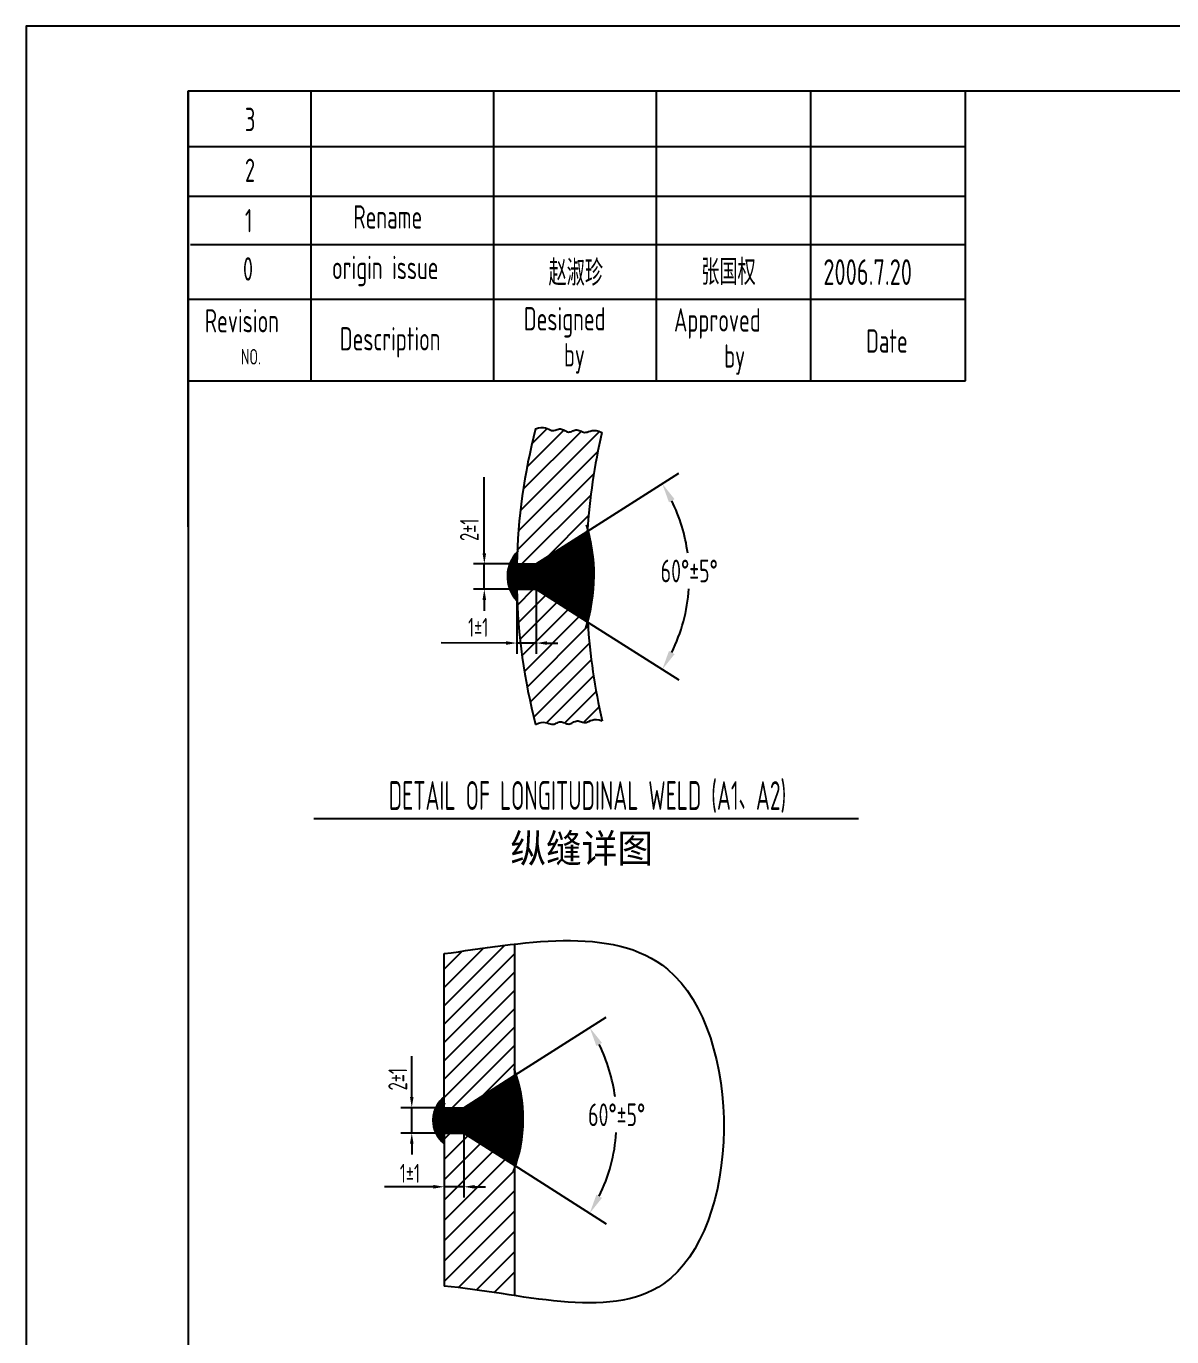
# Model space of a CAD drawing. Extents: x 2148 to 19378, y -121 to 5940.
# Drawn here: x 2148 to 3915, y 3919 to 5940 of the extents above; entities that cross this region are included whole.
import ezdxf
from ezdxf.enums import TextEntityAlignment as Align

# ---------------------------------------------------------------- set-up
doc = ezdxf.new("R2010")
doc.units = 0
doc.header["$LTSCALE"] = 100
doc.header["$MEASUREMENT"] = 0
doc.layers.get('0').update_dxf_attribs({"linetype": 'CONTINUOUS'})
doc.layers.get('DEFPOINTS').update_dxf_attribs({"linetype": 'CONTINUOUS'})
for name, color, linetype in [('01', 7, 'CONTINUOUS'), ('02', 1, 'CONTINUOUS'), ('02C', 3, 'CONTINUOUS'), ('08', 1, 'CONTINUOUS'), ('10', 1, 'CONTINUOUS'), ('11', 3, 'CONTINUOUS'), ('13', 3, 'CONTINUOUS')]:
    doc.layers.add(name, color=color, linetype=linetype)
doc.styles.get("Standard").update_dxf_attribs({"font": 'isocp.shx', "width": 0.707, "bigfont": 'hztxt.shx'})
doc.dimstyles.new('INTE$2', dxfattribs={"dimscale": 10, "dimtxt": 3.5, "dimasz": 3, "dimexe": 3, "dimexo": 0, "dimgap": 1, "dimtad": 1, "dimtih": 1, "dimtoh": 1, "dimdec": 3, "dimtxsty": 'STANDARD', "dimcen": 0, "dimclrd": 1, "dimclre": 1, "dimclrt": 3, "dimaunit": 1, "dimazin": 3, "dimtfac": 1, "dimtdec": 4, "dimtofl": 0, "dimtmove": 0, "dimatfit": 3, "dimtzin": 0})

# ---------------------------------------------------------------- blocks, each defined once
blk = doc.blocks.new('*D30')
at = {"layer": '08', "color": 1}
for p, q in [((3013.2, 5160.9), (3154.1, 5250.6)), ((3013.2, 5021.7), (3154.1, 4932))]:
    blk.add_line(p, q, dxfattribs=at)
for start, end in [(7.801, 26.0477), (333.9523, 355.9507)]:
    blk.add_arc((2904, 5091.3), 266.5, start, end, dxfattribs=at)
for points in [[(3139.1, 5205.9), (3147.8, 5210.8), (3128.8, 5234.5)], [(3147.8, 4971.8), (3139.1, 4976.7), (3128.8, 4948.1)]]:
    blk.add_solid(points, dxfattribs=at)
at = {"layer": 'DEFPOINTS', "color": 0}
for p in [(3013.2, 5160.9), (2934.6, 5110.8), (2934.6, 5071.8), (3165.8, 5041.2), (3013.2, 5021.7)]:
    blk.add_point(p, dxfattribs=at)
at = {"layer": '08', "color": 3, "insert": (3170.4, 5100), "char_height": 35, "attachment_point": 5}
blk.add_mtext('60{%%d}%%P5%%D', dxfattribs=at)
blk = doc.blocks.new('*D29')
at = {"layer": '08', "color": 1}
for p, q in [((2901.4, 4322.4), (3042.2, 4412.2)), ((2901.4, 4183.2), (3042.2, 4093.5))]:
    blk.add_line(p, q, dxfattribs=at)
for start, end in [(7.801, 26.0477), (333.9523, 355.9507)]:
    blk.add_arc((2792.1, 4252.8), 266.5, start, end, dxfattribs=at)
for points in [[(3027.2, 4367.4), (3035.9, 4372.3), (3016.9, 4396)], [(3035.9, 4133.3), (3027.2, 4138.2), (3016.9, 4109.6)]]:
    blk.add_solid(points, dxfattribs=at)
at = {"layer": 'DEFPOINTS', "color": 0}
for p in [(2901.4, 4322.4), (2822.7, 4272.3), (2822.7, 4233.3), (2901.4, 4183.2), (3053.9, 4202.7)]:
    blk.add_point(p, dxfattribs=at)
at = {"layer": '08', "color": 3, "insert": (3058.5, 4261.5), "char_height": 35, "attachment_point": 5}
blk.add_mtext('60{%%d}%%P5%%D', dxfattribs=at)

msp = doc.modelspace()

# ---------------------------------------------------------------- hatches: boundary and pattern name
at = {"layer": '10'}
h = msp.add_hatch(dxfattribs=at)
h.set_pattern_fill('U', color=256, scale=20, angle=45, style=0, pattern_type=0)
h.set_pattern_definition([(45, (2211.063, 3362.983), (-14.14214, 14.14214), [])])
h.paths.add_polyline_path([(2904.5056, 5110.7782), (2934.5683, 5110.7782), (3013.2099, 5160.8784, -0.037967961), (3035.3947, 5313.4139), (3031.0041, 5315.4234), (3027.095, 5316.4587), (3023.6167, 5316.7264), (3020.5184, 5316.4331), (3017.7495, 5315.7856), (3015.2594, 5314.9903), (3012.9974, 5314.254), (3010.9128, 5313.7833), (3008.9602, 5313.7325), (3007.1158, 5314.0472), (3005.3611, 5314.6204), (3003.6774, 5315.3453), (3002.0461, 5316.1152), (3000.4488, 5316.8233), (2998.8669, 5317.3627), (2997.2818, 5317.6266), (2995.679, 5317.542), (2994.0599, 5317.1706), (2992.4299, 5316.6081), (2990.7944, 5315.95), (2989.159, 5315.292), (2987.529, 5314.7295), (2985.9099, 5314.3581), (2984.307, 5314.2735), (2982.7241, 5314.5392), (2981.1575, 5315.0917), (2979.6018, 5315.8354), (2978.0515, 5316.6746), (2976.5012, 5317.5138), (2974.9455, 5318.2575), (2973.3789, 5318.81), (2971.796, 5319.0758), (2970.1912, 5318.9933), (2968.5583, 5318.6367), (2966.8911, 5318.1142), (2965.1831, 5317.5342), (2963.428, 5317.0048), (2961.6196, 5316.6342), (2959.7514, 5316.5307), (2957.8172, 5316.8025), (2955.7994, 5317.5065), (2953.6354, 5318.4944), (2951.2515, 5319.5668), (2948.5739, 5320.5241), (2945.5289, 5321.1667), (2942.0426, 5321.295), (2938.0413, 5320.7095), (2933.4512, 5319.2107, 0.058294655)])
h.paths.add_polyline_path([(2934.5683, 4988.8797), (2910.1044, 4988.8797, 0.03529453), (2933.4512, 4863.3518), (2937.8732, 4865.3551), (2941.8074, 4866.3808), (2945.3055, 4866.6365), (2948.4194, 4866.3296), (2951.2006, 4865.6679), (2953.701, 4864.8587), (2955.9724, 4864.1096), (2958.0664, 4863.6283), (2960.0293, 4863.5697), (2961.8848, 4863.8788), (2963.6512, 4864.4483), (2965.3468, 4865.1707), (2966.9898, 4865.9384), (2968.5985, 4866.6441), (2970.191, 4867.1802), (2971.7856, 4867.4394), (2973.3968, 4867.3481), (2975.0232, 4866.9685), (2976.6598, 4866.3966), (2978.3015, 4865.7287), (2979.9431, 4865.0607), (2981.5797, 4864.4889), (2983.2062, 4864.1093), (2984.8173, 4864.0179), (2986.4097, 4864.279), (2987.9869, 4864.8284), (2989.5539, 4865.5701), (2991.1158, 4866.4078), (2992.6777, 4867.2455), (2994.2447, 4867.9871), (2995.8219, 4868.5365), (2997.4143, 4868.7976), (2999.0274, 4868.7084), (3000.6677, 4868.3436), (3002.3419, 4867.8119), (3004.0568, 4867.2221), (3005.8193, 4866.683), (3007.636, 4866.3034), (3009.5138, 4866.1921), (3011.4595, 4866.4579), (3013.4909, 4867.1579), (3015.6704, 4868.1428), (3018.0713, 4869.2117), (3020.767, 4870.1637), (3023.8309, 4870.7979), (3027.3365, 4870.9134), (3031.357, 4870.3093), (3035.966, 4868.7846, -0.037967961), (3013.7813, 5021.3201), (2934.5683, 5071.7844)])
h.paths.add_polyline_path([(2934.5683, 5071.7844), (2904.5056, 5071.7844, 0.022952899), (2910.1044, 4988.8797), (2934.5683, 4988.8797)])
h = msp.add_hatch(dxfattribs=at)
h.set_pattern_fill('_U', color=256, style=0, pattern_type=0)
h.set_pattern_definition([(0, (2211.0634, 3362.9827), (0, 1), [])])
h.paths.add_polyline_path([(2934.5683, 5110.7782), (2904.5056, 5110.7782), (2893.3679, 5110.7782, 0.185956253), (2893.6469, 5071.7844), (2904.5056, 5071.7844), (2934.5683, 5071.7844), (3013.7813, 5021.3201, 0.138383539), (3013.5821, 5166.1032, 0.00128837), (3013.2099, 5160.8784)])
h.paths.add_polyline_path([(2893.3679, 5110.7782), (2904.5056, 5110.7782, -0.00511948), (2905.0947, 5129.3115, 0.102145709)], flags=16)
h.paths.add_polyline_path([(2893.6469, 5071.7844, 0.094554292), (2904.5056, 5054.5951), (2904.5056, 5071.7844)], flags=16)
h = msp.add_hatch(dxfattribs=at)
h.set_pattern_fill('U', color=256, scale=0.5, angle=45, style=0, pattern_type=0)
h.set_pattern_definition([(45, (1174.864, 2387.6362), (-0.35355339, 0.35355339), [])])
h.paths.add_polyline_path([(2900.946, 4183.4891), (2900.946, 4178.4062, 0.17608496), (2901.3547, 4329.7172), (2901.3547, 4322.423), (2822.7131, 4272.3228), (2792.6504, 4272.3228), (2790.4318, 4272.3228, 0.138984361), (2790.1042, 4233.329), (2792.6504, 4233.329), (2822.7131, 4233.329)])
h.paths.add_polyline_path([(2790.4318, 4272.3228), (2779.2946, 4272.3228, 0.22110487), (2779.5964, 4233.329), (2790.1042, 4233.329, -0.138984361)])
h.paths.add_polyline_path([(2790.4318, 4272.3228, -0.02365056), (2792.6345, 4278.714), (2792.6345, 4289.3783, 0.118700098), (2779.2946, 4272.3228)])
h.paths.add_polyline_path([(2779.5964, 4233.329, 0.114887973), (2792.6504, 4216.9101), (2792.6504, 4233.329)])

# ---------------------------------------------------------------- linework, layer by layer
at = {"color": 1, "linetype": 'BYBLOCK'}
for p, q in [((2854.3801, 5127.4102), (2854.3801, 5244.8631)), ((2904.5056, 5110.7782), (2837.7481, 5110.7782)), ((2854.3801, 5071.7844), (2854.3801, 5110.7782)), ((2904.5056, 5071.7844), (2837.7481, 5071.7844)), ((2854.3801, 5055.1524), (2854.3801, 5038.5204)), ((2904.5056, 5071.7844), (2904.5056, 4972.2477)), ((2934.5683, 5071.7844), (2934.5683, 4972.2477)), ((2887.8736, 4988.8797), (2787.8583, 4989.4411)), ((2934.5683, 4988.8797), (2904.5056, 4988.8797)), ((2951.2003, 4988.8797), (2967.8323, 4988.8797)), ((2742.5249, 4288.9548), (2742.5249, 4351.8043)), ((2792.6504, 4272.3228), (2725.8929, 4272.3228)), ((2742.5249, 4233.329), (2742.5249, 4272.3228)), ((2792.6504, 4233.329), (2725.8929, 4233.329)), ((2792.6504, 4233.329), (2792.6504, 4133.7923)), ((2822.7131, 4233.329), (2822.7131, 4133.7923)), ((2742.5249, 4216.697), (2742.5249, 4200.065)), ((2776.0184, 4150.4243), (2700.5635, 4150.4243)), ((2822.7131, 4150.4243), (2792.6504, 4150.4243)), ((2839.3451, 4150.4243), (2855.9771, 4150.4243))]:
    msp.add_line(p, q, dxfattribs=at)
for points in [[(2851.6081, 5127.4102), (2857.1521, 5127.4102), (2854.3801, 5110.7782)], [(2851.6081, 5055.1524), (2857.1521, 5055.1524), (2854.3801, 5071.7844)], [(2887.8736, 4991.6517), (2887.8736, 4986.1077), (2904.5056, 4988.8797)], [(2951.2003, 4991.6517), (2951.2003, 4986.1077), (2934.5683, 4988.8797)], [(2739.7529, 4288.9548), (2745.2969, 4288.9548), (2742.5249, 4272.3228)], [(2739.7529, 4216.697), (2745.2969, 4216.697), (2742.5249, 4233.329)], [(2776.0184, 4153.1963), (2776.0184, 4147.6523), (2792.6504, 4150.4243)], [(2839.3451, 4153.1963), (2839.3451, 4147.6523), (2822.7131, 4150.4243)]]:
    msp.add_solid(points, dxfattribs=at)
at = {"layer": '01'}
for p, q in [((2934.5683, 5110.7782), (3013.2099, 5160.8784)), ((2904.5056, 5110.7782), (2934.5683, 5110.7782)), ((2904.5056, 5071.7844), (2934.5683, 5071.7844)), ((2934.5683, 5071.7844), (3013.2099, 5021.6841)), ((2792.6345, 4273.0487), (2792.6345, 4509.9521)), ((2901.3547, 4322.423), (2901.3547, 4524.7713)), ((2822.7131, 4272.3228), (2901.3547, 4322.423)), ((2792.6504, 4272.3228), (2822.7131, 4272.3228)), ((2792.6504, 4233.329), (2792.6504, 3996.9779)), ((2792.6504, 4233.329), (2822.7131, 4233.329)), ((2822.7131, 4233.329), (2901.3547, 4183.2287)), ((2900.946, 4183.4891), (2900.946, 3982.6053))]:
    msp.add_line(p, q, dxfattribs=at)
for centre, radius, start, end in [((3809.8157, 5091.2813), 905.52, 165.4212141, 178.7662618), ((4027.2243, 5091.2813), 1016.4, 167.3762108, 176.0736488), ((3809.8157, 5091.2812), 905.52, 181.2337382, 194.5787859), ((4027.7957, 5090.9173), 1016.4, 183.9263512, 192.6237892)]:
    msp.add_arc(centre, radius, start, end, dxfattribs=at)
at = {"layer": '02'}
for p, q in [((2397.9611, 5168), (2397.9611, 5840)), ((2587.5761, 5393.1859), (2587.5761, 5840)), ((2869.1224, 5393.1859), (2869.1224, 5840)), ((3119.7295, 5393.1859), (3119.7295, 5840)), ((3357.9611, 5393.1859), (3357.9611, 5840)), ((3357.9611, 5393.1859), (3357.9611, 5840)), ((3596.1926, 5393.1859), (3596.1926, 5840)), ((2397.9611, 5754.7058), (3596.1926, 5754.7058)), ((2397.9611, 5677.9729), (3596.1926, 5677.9729)), ((2401.055, 5603.4914), (3596.1926, 5603.4914)), ((2397.9611, 5518.8992), (3596.1926, 5518.8992)), ((2397.9611, 5393.1859), (3596.1926, 5393.1859))]:
    msp.add_line(p, q, dxfattribs=at)
for points in [[(2147.9611, 0), (10557.9611, 0), (10557.9611, 5940), (2147.9611, 5940)], [(2397.9611, 100), (10457.9611, 100), (10457.9611, 5840), (2397.9611, 5840)]]:
    msp.add_lwpolyline(points, close=True, dxfattribs=at)
for centre, radius, start, end in [((2757.1294, 5093.3587), 266.5703, 342.311213, 17.0180003), ((2944.118, 5091.6433), 54.2376, 134.0882549, 223.0842676), ((2692.9846, 4254.624), 221.4884, 338.6274408, 20.7017724), ((2859.0538, 4252.248), 71.4981, 157.2332994, 200.7545243)]:
    msp.add_arc(centre, radius, start, end, dxfattribs=at)
at = {"layer": '02C'}
for points in [[(2933.4512, 5319.2107), (2938.0413, 5320.7095), (2942.0426, 5321.295), (2945.5289, 5321.1667), (2948.5739, 5320.5241), (2951.2515, 5319.5668), (2953.6354, 5318.4944), (2955.7994, 5317.5065), (2957.8172, 5316.8025), (2959.7514, 5316.5307), (2961.6196, 5316.6342), (2963.428, 5317.0048), (2965.1831, 5317.5342), (2966.8911, 5318.1142), (2968.5583, 5318.6367), (2970.1912, 5318.9933), (2971.796, 5319.0758), (2973.3789, 5318.81), (2974.9455, 5318.2575), (2976.5012, 5317.5138), (2978.0515, 5316.6746), (2979.6018, 5315.8354), (2981.1575, 5315.0917), (2982.7241, 5314.5392), (2984.307, 5314.2735), (2985.9099, 5314.3581), (2987.529, 5314.7295), (2989.159, 5315.292), (2990.7944, 5315.95), (2992.4299, 5316.6081), (2994.0599, 5317.1706), (2995.679, 5317.542), (2997.2818, 5317.6266), (2998.8669, 5317.3627), (3000.4488, 5316.8233), (3002.0461, 5316.1152), (3003.6774, 5315.3453), (3005.3611, 5314.6204), (3007.1158, 5314.0472), (3008.9602, 5313.7325), (3010.9128, 5313.7833), (3012.9974, 5314.254), (3015.2594, 5314.9903), (3017.7495, 5315.7856), (3020.5184, 5316.4331), (3023.6167, 5316.7264), (3027.095, 5316.4587), (3031.0041, 5315.4234), (3035.3947, 5313.4139)], [(2933.4512, 4863.3518), (2937.8732, 4865.3551), (2941.8074, 4866.3808), (2945.3055, 4866.6365), (2948.4194, 4866.3296), (2951.2006, 4865.6679), (2953.701, 4864.8587), (2955.9724, 4864.1096), (2958.0664, 4863.6283), (2960.0293, 4863.5697), (2961.8848, 4863.8788), (2963.6512, 4864.4483), (2965.3468, 4865.1707), (2966.9898, 4865.9384), (2968.5985, 4866.6441), (2970.191, 4867.1802), (2971.7856, 4867.4394), (2973.3968, 4867.3481), (2975.0232, 4866.9685), (2976.6598, 4866.3966), (2978.3015, 4865.7287), (2979.9431, 4865.0607), (2981.5797, 4864.4889), (2983.2062, 4864.1093), (2984.8173, 4864.0179), (2986.4097, 4864.279), (2987.9869, 4864.8284), (2989.5539, 4865.5701), (2991.1158, 4866.4078), (2992.6777, 4867.2455), (2994.2447, 4867.9871), (2995.8219, 4868.5365), (2997.4143, 4868.7976), (2999.0274, 4868.7084), (3000.6677, 4868.3436), (3002.3419, 4867.8119), (3004.0568, 4867.2221), (3005.8193, 4866.683), (3007.636, 4866.3034), (3009.5138, 4866.1921), (3011.4595, 4866.4579), (3013.4909, 4867.1579), (3015.6704, 4868.1428), (3018.0713, 4869.2117), (3020.767, 4870.1637), (3023.8309, 4870.7979), (3027.3365, 4870.9134), (3031.357, 4870.3093), (3035.966, 4868.7846)]]:
    msp.add_lwpolyline(points, dxfattribs=at)
at = {"layer": '10'}
for p, q in [((2792.6345, 4429.6708), (2885.872, 4522.9083)), ((2792.6345, 4457.955), (2853.1891, 4518.5096)), ((2792.6345, 4486.2393), (2820.1719, 4513.7768)), ((2792.6345, 4401.3865), (2901.2435, 4509.9956)), ((2792.6345, 4373.1022), (2901.3547, 4481.8225)), ((2792.6345, 4344.818), (2901.3547, 4453.5382)), ((2792.6345, 4316.5337), (2901.3547, 4425.2539)), ((2792.6345, 4288.2494), (2901.3547, 4396.9697)), ((2804.9921, 4272.3228), (2901.3547, 4368.6854)), ((2851.8188, 4290.8651), (2901.3547, 4340.4011)), ((2792.6504, 4224.0589), (2801.9205, 4233.329)), ((2792.6504, 4192.6973), (2829.1691, 4229.216)), ((2792.6504, 4161.3357), (2848.3263, 4217.0116)), ((2792.6504, 4129.9741), (2867.4834, 4204.8071)), ((2792.6504, 4098.6125), (2886.6406, 4192.6027)), ((2792.6504, 4067.2509), (2900.946, 4175.5465)), ((2792.6504, 4035.8893), (2900.946, 4144.1849)), ((2792.6504, 4004.5277), (2900.946, 4112.8233)), ((2814.39, 3994.9057), (2900.946, 4081.4617)), ((2842.2302, 3991.3843), (2900.946, 4050.1001)), ((2869.5893, 3987.3818), (2900.946, 4018.7385))]:
    msp.add_line(p, q, dxfattribs=at)
msp.add_arc((2821.3798, 4253.1505), 46.2466, 127.6154188, 231.5945647, dxfattribs=at)
at = {"layer": '10', "start_tangent": (0.99132729, 0.131416152), "end_tangent": (-0.997034144, 0.07696048)}
msp.add_spline([(2792.6345, 4509.9521), (3137.0038, 4485.7848), (3130.8336, 4000.8472), (2792.6504, 3996.9779)], degree=3, dxfattribs=at)
at = {"layer": '11'}
msp.add_line((2591.2925, 4718.3475), (3431.1828, 4718.3475), dxfattribs=at)
at = {"layer": 'DEFPOINTS', "color": 0, "linetype": 'BYBLOCK'}
for p in [(2904.5056, 5110.7782), (2854.3801, 5071.7844), (2904.5056, 5071.7844), (2904.5056, 5071.7844), (2934.5683, 5071.7844), (2934.5683, 4988.8797), (2792.6504, 4272.3228), (2742.5249, 4233.329), (2792.6504, 4233.329), (2792.6504, 4233.329), (2822.7131, 4233.329), (2822.7131, 4150.4243)]:
    msp.add_point(p, dxfattribs=at)

# ---------------------------------------------------------------- texts
at = {"color": 3, "linetype": 'BYBLOCK', "char_height": 29.106, "attachment_point": 5, "rotation": 90}
for insert in [(2831.3104, 5163.442), (2720.9787, 4316.2886)]:
    msp.add_mtext('2±1', dxfattribs=dict(at, insert=insert))
at = {"color": 3, "linetype": 'BYBLOCK', "char_height": 29.106, "attachment_point": 5}
for insert in [(2844.8665, 5013.0746), (2739.6562, 4171.2232)]:
    msp.add_mtext('1±1', dxfattribs=dict(at, insert=insert))
at = {"layer": '11'}
for s, height, width, p in [('DETAIL OF LONGITUDINAL WELD (A1、A2)', 44.4, 0.6, (3013.5769, 4753.8896)), ('纵缝详图', 50, 1.1, (3004.5913, 4673.2269))]:
    msp.add_text(s, height=height, dxfattribs=dict(at, width=width)).set_placement(p, align=Align.MIDDLE)
at = {"layer": '13', "width": 0.707}
for s, height, p in [('3', 36, (2485.2552, 5778.1512)), ('2', 36, (2485.2552, 5699.8286)), ('Rename', 36, (2652.4774, 5628.007)), ('1', 36, (2485.2552, 5622.1681)), ('0', 36, (2482.1613, 5547.7752)), ('origin issue', 36, (2619.4285, 5549.9617)), ('赵淑珍', 39.6, (2953.4626, 5539.8472)), ('张国权', 39.6, (3188.9507, 5541.0765)), ('2006.7.20', 39.6, (3377.1913, 5541.0765)), ('Revision', 36, (2423.3769, 5467.7842)), ('Designed', 36, (2915.3095, 5470.8748)), ('Approved', 36, (3146.9216, 5469.0762)), ('Description', 36, (2631.5321, 5439.969)), ('Date', 36, (3443.1769, 5436.6327)), ('NO.', 24, (2479.0674, 5418.335)), ('by', 36, (2977.1877, 5415.2444)), ('by', 36, (3224.2695, 5413.4458))]:
    msp.add_text(s, height=height, dxfattribs=at).set_placement(p)

# ---------------------------------------------------------------- dimensions: what is measured, and where the dimension line sits
at = {"layer": '08'}
for base, line1, line2, picture, middle in [((3165.7532, 5041.1845), ((2934.5683, 5071.7844), (3013.2099, 5021.6841)), ((2934.5683, 5110.7782), (3013.2099, 5160.8784)), '*D30', (3170.3622, 5099.9595)), ((3053.898, 4202.7291), ((2822.7131, 4233.329), (2901.3547, 4183.2287)), ((2822.7131, 4272.3228), (2901.3547, 4322.423)), '*D29', (3058.507, 4261.5041))]:
    dim = msp.add_angular_dim_2l(base=base, line1=line1, line2=line2, text='60{%%d}%%P5%%D', dimstyle='INTE$2', override={"dimazin": 2, "dimtol": 1}, dxfattribs=at)
    dim.commit()
    dim.dimension.update_dxf_attribs({"geometry": picture, "text_midpoint": middle, "dimtype": 162})

doc.saveas('drawing.dxf')
